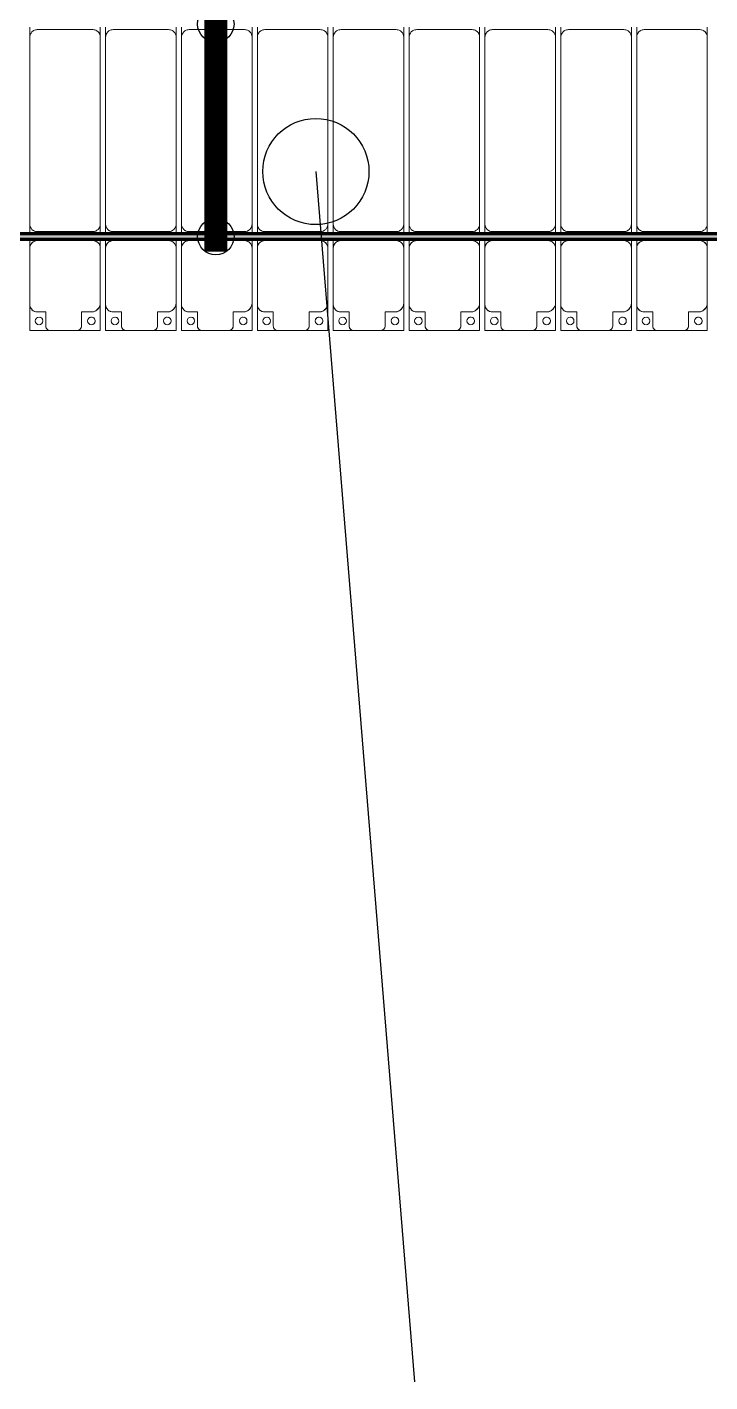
# Model space of a CAD drawing. Header units: millimetres. Extents: x -291190 to 146725, y 19759 to 185158.
# Drawn here: x 5577 to 10077, y 76867 to 85792 of the extents above; entities that cross this region are included whole.
import ezdxf

# ---------------------------------------------------------------- set-up
doc = ezdxf.new("R2010")
doc.units = ezdxf.units.MM
doc.layers.add('A-GENM', color=13, linetype='Continuous', lineweight=9)
doc.layers.add('S-BEAM', color=12, linetype='Continuous', lineweight=9)
for name, color, linetype in [('GC-BICH NEO', 6, 'Continuous'), ('GC-DAY NEO', 5, 'Continuous'), ('GC-HOP 40x60 GIA CUONG', 1, 'Continuous')]:
    doc.layers.add(name, color=color, linetype=linetype)

# ---------------------------------------------------------------- blocks, each defined once
blk = doc.blocks.new('Dải phao đi lại kèm đỡ invester - DẢI PHAO ĐI LẠI-65799-KHUNG KẾT CẤU BÈ PIN 4')
at = {"layer": 'A-GENM', "color": 7}
for p, q in [((54758.4, 1312.2), (54911.8, 1312.2)), ((54758.4, 1129.7), (54758.4, 1312.2)), ((54758.4, 1312.2), (54758.4, 1129.7)), ((54911.8, 1312.2), (54758.4, 1312.2)), ((54881.8, 1282.2), (54881.8, 1189.7)), ((55088.2, 1312.2), (54911.8, 1312.2)), ((55088.2, 1312.2), (55223.4, 1312.2)), ((55223.4, 1312.2), (55088.2, 1312.2)), ((55118.2, 1189.7), (55118.2, 1282.2)), ((55223.4, 1312.2), (55223.4, 1139.7)), ((55223.4, 1139.7), (55223.4, 1312.2)), ((55258.4, 1312.2), (55411.8, 1312.2)), ((55258.4, 1129.7), (55258.4, 1312.2)), ((55258.4, 1312.2), (55258.4, 1129.7)), ((55411.8, 1312.2), (55258.4, 1312.2)), ((55381.8, 1282.2), (55381.8, 1189.7)), ((55588.2, 1312.2), (55411.8, 1312.2)), ((55588.2, 1312.2), (55723.4, 1312.2)), ((55723.4, 1312.2), (55588.2, 1312.2)), ((55618.2, 1189.7), (55618.2, 1282.2)), ((55723.4, 1312.2), (55723.4, 1139.7)), ((55723.4, 1139.7), (55723.4, 1312.2)), ((55758.4, 1312.2), (55911.8, 1312.2)), ((55758.4, 1129.7), (55758.4, 1312.2)), ((55758.4, 1312.2), (55758.4, 1129.7)), ((55911.8, 1312.2), (55758.4, 1312.2)), ((55881.8, 1282.2), (55881.8, 1189.7)), ((56088.2, 1312.2), (55911.8, 1312.2)), ((56088.2, 1312.2), (56223.4, 1312.2)), ((56223.4, 1312.2), (56088.2, 1312.2)), ((56118.2, 1189.7), (56118.2, 1282.2)), ((56223.4, 1312.2), (56223.4, 1139.7)), ((56223.4, 1139.7), (56223.4, 1312.2)), ((56258.4, 1312.2), (56411.8, 1312.2)), ((56258.4, 1129.7), (56258.4, 1312.2)), ((56258.4, 1312.2), (56258.4, 1129.7)), ((56411.8, 1312.2), (56258.4, 1312.2)), ((56381.8, 1282.2), (56381.8, 1189.7)), ((56588.2, 1312.2), (56411.8, 1312.2)), ((56588.2, 1312.2), (56723.4, 1312.2)), ((56723.4, 1312.2), (56588.2, 1312.2)), ((56618.2, 1189.7), (56618.2, 1282.2)), ((56723.4, 1312.2), (56723.4, 1139.7)), ((56723.4, 1139.7), (56723.4, 1312.2)), ((56758.4, 1312.2), (56911.8, 1312.2)), ((56758.4, 1129.7), (56758.4, 1312.2)), ((56758.4, 1312.2), (56758.4, 1129.7)), ((56911.8, 1312.2), (56758.4, 1312.2)), ((56881.8, 1282.2), (56881.8, 1189.7)), ((57088.2, 1312.2), (56911.8, 1312.2)), ((57088.2, 1312.2), (57223.4, 1312.2)), ((57223.4, 1312.2), (57088.2, 1312.2)), ((57118.2, 1189.7), (57118.2, 1282.2)), ((57223.4, 1312.2), (57223.4, 1139.7)), ((57223.4, 1139.7), (57223.4, 1312.2)), ((57258.4, 1312.2), (57411.8, 1312.2)), ((57258.4, 1129.7), (57258.4, 1312.2)), ((57258.4, 1312.2), (57258.4, 1129.7)), ((57411.8, 1312.2), (57258.4, 1312.2)), ((57381.8, 1282.2), (57381.8, 1189.7)), ((57588.2, 1312.2), (57411.8, 1312.2)), ((57588.2, 1312.2), (57723.4, 1312.2)), ((57723.4, 1312.2), (57588.2, 1312.2)), ((57618.2, 1189.7), (57618.2, 1282.2)), ((57723.4, 1312.2), (57723.4, 1139.7)), ((57723.4, 1139.7), (57723.4, 1312.2)), ((57758.4, 1312.2), (57911.8, 1312.2)), ((57758.4, 1129.7), (57758.4, 1312.2)), ((57758.4, 1312.2), (57758.4, 1129.7)), ((57911.8, 1312.2), (57758.4, 1312.2)), ((57881.8, 1282.2), (57881.8, 1189.7)), ((58088.2, 1312.2), (57911.8, 1312.2)), ((58088.2, 1312.2), (58223.4, 1312.2)), ((58223.4, 1312.2), (58088.2, 1312.2)), ((58118.2, 1189.7), (58118.2, 1282.2)), ((58223.4, 1312.2), (58223.4, 1139.7)), ((58223.4, 1139.7), (58223.4, 1312.2)), ((58258.4, 1312.2), (58411.8, 1312.2)), ((58258.4, 1129.7), (58258.4, 1312.2)), ((58258.4, 1312.2), (58258.4, 1129.7)), ((58411.8, 1312.2), (58258.4, 1312.2)), ((58381.8, 1282.2), (58381.8, 1189.7)), ((58588.2, 1312.2), (58411.8, 1312.2)), ((58588.2, 1312.2), (58723.4, 1312.2)), ((58723.4, 1312.2), (58588.2, 1312.2)), ((58618.2, 1189.7), (58618.2, 1282.2)), ((58723.4, 1312.2), (58723.4, 1139.7)), ((58723.4, 1139.7), (58723.4, 1312.2)), ((58758.4, 1312.2), (58911.8, 1312.2)), ((58758.4, 1129.7), (58758.4, 1312.2)), ((58758.4, 1312.2), (58758.4, 1129.7)), ((58911.8, 1312.2), (58758.4, 1312.2)), ((58881.8, 1282.2), (58881.8, 1189.7)), ((59088.2, 1312.2), (58911.8, 1312.2)), ((59088.2, 1312.2), (59223.4, 1312.2)), ((59223.4, 1312.2), (59088.2, 1312.2)), ((59118.2, 1189.7), (59118.2, 1282.2)), ((59223.4, 1312.2), (59223.4, 1139.7)), ((59223.4, 1139.7), (59223.4, 1312.2)), ((54881.8, 1189.7), (54818.4, 1189.7)), ((55173.4, 1189.7), (55118.2, 1189.7)), ((55381.8, 1189.7), (55318.4, 1189.7)), ((55673.4, 1189.7), (55618.2, 1189.7)), ((55881.8, 1189.7), (55818.4, 1189.7)), ((56173.4, 1189.7), (56118.2, 1189.7)), ((56381.8, 1189.7), (56318.4, 1189.7)), ((56673.4, 1189.7), (56618.2, 1189.7)), ((56881.8, 1189.7), (56818.4, 1189.7)), ((57173.4, 1189.7), (57118.2, 1189.7)), ((57381.8, 1189.7), (57318.4, 1189.7)), ((57673.4, 1189.7), (57618.2, 1189.7)), ((57881.8, 1189.7), (57818.4, 1189.7)), ((58173.4, 1189.7), (58118.2, 1189.7)), ((58381.8, 1189.7), (58318.4, 1189.7)), ((58673.4, 1189.7), (58618.2, 1189.7)), ((58881.8, 1189.7), (58818.4, 1189.7)), ((59173.4, 1189.7), (59118.2, 1189.7)), ((54758.4, 1129.7), (54758.4, 769.7)), ((55223.4, 769.7), (55223.4, 1139.7)), ((55258.4, 1129.7), (55258.4, 769.7)), ((55723.4, 769.7), (55723.4, 1139.7)), ((55758.4, 1129.7), (55758.4, 769.7)), ((56223.4, 769.7), (56223.4, 1139.7)), ((56258.4, 1129.7), (56258.4, 769.7)), ((56723.4, 769.7), (56723.4, 1139.7)), ((56758.4, 1129.7), (56758.4, 769.7)), ((57223.4, 769.7), (57223.4, 1139.7)), ((57258.4, 1129.7), (57258.4, 769.7)), ((57723.4, 769.7), (57723.4, 1139.7)), ((57758.4, 1129.7), (57758.4, 769.7)), ((58223.4, 769.7), (58223.4, 1139.7)), ((58258.4, 1129.7), (58258.4, 769.7)), ((58723.4, 769.7), (58723.4, 1139.7)), ((58758.4, 1129.7), (58758.4, 769.7)), ((59223.4, 769.7), (59223.4, 1139.7)), ((54758.4, 712.9), (54758.4, 769.7)), ((54758.4, 712.9), (54758.4, 769.7)), ((54808.4, 719.7), (55173.4, 719.7)), ((55223.4, 769.7), (55223.4, 712.9)), ((55223.4, 769.7), (55223.4, 712.9)), ((55258.4, 712.9), (55258.4, 769.7)), ((55258.4, 712.9), (55258.4, 769.7)), ((55308.4, 719.7), (55673.4, 719.7)), ((55723.4, 769.7), (55723.4, 712.9)), ((55723.4, 769.7), (55723.4, 712.9)), ((55758.4, 712.9), (55758.4, 769.7)), ((55758.4, 712.9), (55758.4, 769.7)), ((55808.4, 719.7), (56173.4, 719.7)), ((56223.4, 769.7), (56223.4, 712.9)), ((56223.4, 769.7), (56223.4, 712.9)), ((56258.4, 712.9), (56258.4, 769.7)), ((56258.4, 712.9), (56258.4, 769.7)), ((56308.4, 719.7), (56673.4, 719.7)), ((56723.4, 769.7), (56723.4, 712.9)), ((56723.4, 769.7), (56723.4, 712.9)), ((56758.4, 712.9), (56758.4, 769.7)), ((56758.4, 712.9), (56758.4, 769.7)), ((56808.4, 719.7), (57173.4, 719.7)), ((57223.4, 769.7), (57223.4, 712.9)), ((57223.4, 769.7), (57223.4, 712.9)), ((57258.4, 712.9), (57258.4, 769.7)), ((57258.4, 712.9), (57258.4, 769.7)), ((57308.4, 719.7), (57673.4, 719.7)), ((57723.4, 769.7), (57723.4, 712.9)), ((57723.4, 769.7), (57723.4, 712.9)), ((57758.4, 712.9), (57758.4, 769.7)), ((57758.4, 712.9), (57758.4, 769.7)), ((57808.4, 719.7), (58173.4, 719.7)), ((58223.4, 769.7), (58223.4, 712.9)), ((58223.4, 769.7), (58223.4, 712.9)), ((58258.4, 712.9), (58258.4, 769.7)), ((58258.4, 712.9), (58258.4, 769.7)), ((58308.4, 719.7), (58673.4, 719.7)), ((58723.4, 769.7), (58723.4, 712.9)), ((58723.4, 769.7), (58723.4, 712.9)), ((58758.4, 712.9), (58758.4, 769.7)), ((58758.4, 712.9), (58758.4, 769.7)), ((58808.4, 719.7), (59173.4, 719.7)), ((59223.4, 769.7), (59223.4, 712.9)), ((59223.4, 769.7), (59223.4, 712.9)), ((54758.4, 610.3), (54758.4, 672.9)), ((54758.4, 610.3), (54758.4, 672.9)), ((55173.4, 660.3), (54808.4, 660.3)), ((55223.4, 672.9), (55223.4, 610.3)), ((55223.4, 672.9), (55223.4, 610.3)), ((55258.4, 610.3), (55258.4, 672.9)), ((55258.4, 610.3), (55258.4, 672.9)), ((55673.4, 660.3), (55308.4, 660.3)), ((55723.4, 672.9), (55723.4, 610.3)), ((55723.4, 672.9), (55723.4, 610.3)), ((55758.4, 610.3), (55758.4, 672.9)), ((55758.4, 610.3), (55758.4, 672.9)), ((56173.4, 660.3), (55808.4, 660.3)), ((56223.4, 672.9), (56223.4, 610.3)), ((56223.4, 672.9), (56223.4, 610.3)), ((56258.4, 610.3), (56258.4, 672.9)), ((56258.4, 610.3), (56258.4, 672.9)), ((56673.4, 660.3), (56308.4, 660.3)), ((56723.4, 672.9), (56723.4, 610.3)), ((56723.4, 672.9), (56723.4, 610.3)), ((56758.4, 610.3), (56758.4, 672.9)), ((56758.4, 610.3), (56758.4, 672.9)), ((57173.4, 660.3), (56808.4, 660.3)), ((57223.4, 672.9), (57223.4, 610.3)), ((57223.4, 672.9), (57223.4, 610.3)), ((57258.4, 610.3), (57258.4, 672.9)), ((57258.4, 610.3), (57258.4, 672.9)), ((57673.4, 660.3), (57308.4, 660.3)), ((57723.4, 672.9), (57723.4, 610.3)), ((57723.4, 672.9), (57723.4, 610.3)), ((57758.4, 610.3), (57758.4, 672.9)), ((57758.4, 610.3), (57758.4, 672.9)), ((58173.4, 660.3), (57808.4, 660.3)), ((58223.4, 672.9), (58223.4, 610.3)), ((58223.4, 672.9), (58223.4, 610.3)), ((58258.4, 610.3), (58258.4, 672.9)), ((58258.4, 610.3), (58258.4, 672.9)), ((58673.4, 660.3), (58308.4, 660.3)), ((58723.4, 672.9), (58723.4, 610.3)), ((58723.4, 672.9), (58723.4, 610.3)), ((58758.4, 610.3), (58758.4, 672.9)), ((58758.4, 610.3), (58758.4, 672.9)), ((59173.4, 660.3), (58808.4, 660.3)), ((59223.4, 672.9), (59223.4, 610.3)), ((59223.4, 672.9), (59223.4, 610.3)), ((54758.4, 610.3), (54758.4, -620.3)), ((55223.4, -620.3), (55223.4, 610.3)), ((55258.4, 610.3), (55258.4, -620.3)), ((55723.4, -620.3), (55723.4, 610.3)), ((55758.4, 610.3), (55758.4, -620.3)), ((56223.4, -620.3), (56223.4, 610.3)), ((56258.4, 610.3), (56258.4, -620.3)), ((56723.4, -620.3), (56723.4, 610.3)), ((56758.4, 610.3), (56758.4, -620.3)), ((57223.4, -620.3), (57223.4, 610.3)), ((57258.4, 610.3), (57258.4, -620.3)), ((57723.4, -620.3), (57723.4, 610.3)), ((57758.4, 610.3), (57758.4, -620.3)), ((58223.4, -620.3), (58223.4, 610.3)), ((58258.4, 610.3), (58258.4, -620.3)), ((58723.4, -620.3), (58723.4, 610.3)), ((58758.4, 610.3), (58758.4, -620.3)), ((59223.4, -620.3), (59223.4, 610.3)), ((54758.4, -687.1), (54758.4, -620.3)), ((54758.4, -687.1), (54758.4, -620.3)), ((55223.4, -620.3), (55223.4, -687.1)), ((55223.4, -620.3), (55223.4, -687.1)), ((55258.4, -687.1), (55258.4, -620.3)), ((55258.4, -687.1), (55258.4, -620.3)), ((55723.4, -620.3), (55723.4, -687.1)), ((55723.4, -620.3), (55723.4, -687.1)), ((55758.4, -687.1), (55758.4, -620.3)), ((55758.4, -687.1), (55758.4, -620.3)), ((56223.4, -620.3), (56223.4, -687.1)), ((56223.4, -620.3), (56223.4, -687.1)), ((56258.4, -687.1), (56258.4, -620.3)), ((56258.4, -687.1), (56258.4, -620.3)), ((56723.4, -620.3), (56723.4, -687.1)), ((56723.4, -620.3), (56723.4, -687.1)), ((56758.4, -687.1), (56758.4, -620.3)), ((56758.4, -687.1), (56758.4, -620.3)), ((57223.4, -620.3), (57223.4, -687.1)), ((57223.4, -620.3), (57223.4, -687.1)), ((57258.4, -687.1), (57258.4, -620.3)), ((57258.4, -687.1), (57258.4, -620.3)), ((57723.4, -620.3), (57723.4, -687.1)), ((57723.4, -620.3), (57723.4, -687.1)), ((57758.4, -687.1), (57758.4, -620.3)), ((57758.4, -687.1), (57758.4, -620.3)), ((58223.4, -620.3), (58223.4, -687.1)), ((58223.4, -620.3), (58223.4, -687.1)), ((58258.4, -687.1), (58258.4, -620.3)), ((58258.4, -687.1), (58258.4, -620.3)), ((58723.4, -620.3), (58723.4, -687.1)), ((58723.4, -620.3), (58723.4, -687.1)), ((58758.4, -687.1), (58758.4, -620.3)), ((58758.4, -687.1), (58758.4, -620.3)), ((59223.4, -620.3), (59223.4, -687.1)), ((59223.4, -620.3), (59223.4, -687.1)), ((54808.4, -670.3), (55173.4, -670.3)), ((55308.4, -670.3), (55673.4, -670.3)), ((55808.4, -670.3), (56173.4, -670.3)), ((56308.4, -670.3), (56673.4, -670.3)), ((56808.4, -670.3), (57173.4, -670.3)), ((57308.4, -670.3), (57673.4, -670.3)), ((57808.4, -670.3), (58173.4, -670.3)), ((58308.4, -670.3), (58673.4, -670.3)), ((58808.4, -670.3), (59173.4, -670.3))]:
    blk.add_line(p, q, dxfattribs=at)
for centre, radius, start, end in [((54816.8, 1248.6), 25, 90, 270), ((54816.8, 1248.6), 25, 90, 255), ((54816.8, 1248.6), 25, 270, 90), ((54816.8, 1248.6), 25, 0, 90), ((54911.8, 1282.2), 30, 90, 180), ((54911.8, 1282.2), 30, 105, 165), ((54911.8, 1282.2), 30, 135, 165), ((54911.8, 1282.2), 30, 135, 165), ((54911.8, 1282.2), 30, 105, 120), ((54911.8, 1282.2), 30, 105, 120), ((55088.2, 1282.2), 30, 360, 90), ((55088.2, 1282.2), 30, 60, 75), ((55088.2, 1282.2), 30, 15, 75), ((55088.2, 1282.2), 30, 60, 75), ((55088.2, 1282.2), 30, 15, 30), ((55088.2, 1282.2), 30, 15, 30), ((55161.8, 1248.6), 25, 90, 270), ((55161.8, 1248.6), 25, 90, 180), ((55161.8, 1248.6), 25, 270, 90), ((55161.8, 1248.6), 25, 270, 90), ((55316.8, 1248.6), 25, 90, 270), ((55316.8, 1248.6), 25, 90, 255), ((55316.8, 1248.6), 25, 270, 90), ((55316.8, 1248.6), 25, 0, 90), ((55411.8, 1282.2), 30, 90, 180), ((55411.8, 1282.2), 30, 105, 165), ((55411.8, 1282.2), 30, 135, 165), ((55411.8, 1282.2), 30, 135, 165), ((55411.8, 1282.2), 30, 105, 120), ((55411.8, 1282.2), 30, 105, 120), ((55588.2, 1282.2), 30, 360, 90), ((55588.2, 1282.2), 30, 60, 75), ((55588.2, 1282.2), 30, 15, 75), ((55588.2, 1282.2), 30, 60, 75), ((55588.2, 1282.2), 30, 15, 30), ((55588.2, 1282.2), 30, 15, 30), ((55661.8, 1248.6), 25, 90, 270), ((55661.8, 1248.6), 25, 90, 180), ((55661.8, 1248.6), 25, 270, 90), ((55661.8, 1248.6), 25, 270, 90), ((55816.8, 1248.6), 25, 90, 270), ((55816.8, 1248.6), 25, 90, 255), ((55816.8, 1248.6), 25, 270, 90), ((55816.8, 1248.6), 25, 0, 90), ((55911.8, 1282.2), 30, 90, 180), ((55911.8, 1282.2), 30, 105, 165), ((55911.8, 1282.2), 30, 135, 165), ((55911.8, 1282.2), 30, 135, 165), ((55911.8, 1282.2), 30, 105, 120), ((55911.8, 1282.2), 30, 105, 120), ((56088.2, 1282.2), 30, 360, 90), ((56088.2, 1282.2), 30, 60, 75), ((56088.2, 1282.2), 30, 15, 75), ((56088.2, 1282.2), 30, 60, 75), ((56088.2, 1282.2), 30, 15, 30), ((56088.2, 1282.2), 30, 15, 30), ((56161.8, 1248.6), 25, 90, 270), ((56161.8, 1248.6), 25, 90, 180), ((56161.8, 1248.6), 25, 270, 90), ((56161.8, 1248.6), 25, 270, 90), ((56316.8, 1248.6), 25, 90, 270), ((56316.8, 1248.6), 25, 90, 255), ((56316.8, 1248.6), 25, 270, 90), ((56316.8, 1248.6), 25, 0, 90), ((56411.8, 1282.2), 30, 90, 180), ((56411.8, 1282.2), 30, 105, 165), ((56411.8, 1282.2), 30, 135, 165), ((56411.8, 1282.2), 30, 135, 165), ((56411.8, 1282.2), 30, 105, 120), ((56411.8, 1282.2), 30, 105, 120), ((56588.2, 1282.2), 30, 360, 90), ((56588.2, 1282.2), 30, 60, 75), ((56588.2, 1282.2), 30, 15, 75), ((56588.2, 1282.2), 30, 60, 75), ((56588.2, 1282.2), 30, 15, 30), ((56588.2, 1282.2), 30, 15, 30), ((56661.8, 1248.6), 25, 90, 270), ((56661.8, 1248.6), 25, 90, 180), ((56661.8, 1248.6), 25, 270, 90), ((56661.8, 1248.6), 25, 270, 90), ((56816.8, 1248.6), 25, 90, 270), ((56816.8, 1248.6), 25, 90, 255), ((56816.8, 1248.6), 25, 270, 90), ((56816.8, 1248.6), 25, 0, 90), ((56911.8, 1282.2), 30, 90, 180), ((56911.8, 1282.2), 30, 105, 165), ((56911.8, 1282.2), 30, 135, 165), ((56911.8, 1282.2), 30, 135, 165), ((56911.8, 1282.2), 30, 105, 120), ((56911.8, 1282.2), 30, 105, 120), ((57088.2, 1282.2), 30, 360, 90), ((57088.2, 1282.2), 30, 60, 75), ((57088.2, 1282.2), 30, 15, 75), ((57088.2, 1282.2), 30, 60, 75), ((57088.2, 1282.2), 30, 15, 30), ((57088.2, 1282.2), 30, 15, 30), ((57161.8, 1248.6), 25, 90, 270), ((57161.8, 1248.6), 25, 90, 180), ((57161.8, 1248.6), 25, 270, 90), ((57161.8, 1248.6), 25, 270, 90), ((57316.8, 1248.6), 25, 90, 270), ((57316.8, 1248.6), 25, 90, 255), ((57316.8, 1248.6), 25, 270, 90), ((57316.8, 1248.6), 25, 0, 90), ((57411.8, 1282.2), 30, 90, 180), ((57411.8, 1282.2), 30, 105, 165), ((57411.8, 1282.2), 30, 135, 165), ((57411.8, 1282.2), 30, 135, 165), ((57411.8, 1282.2), 30, 105, 120), ((57411.8, 1282.2), 30, 105, 120), ((57588.2, 1282.2), 30, 360, 90), ((57588.2, 1282.2), 30, 60, 75), ((57588.2, 1282.2), 30, 15, 75), ((57588.2, 1282.2), 30, 60, 75), ((57588.2, 1282.2), 30, 15, 30), ((57588.2, 1282.2), 30, 15, 30), ((57661.8, 1248.6), 25, 90, 270), ((57661.8, 1248.6), 25, 90, 180), ((57661.8, 1248.6), 25, 270, 90), ((57661.8, 1248.6), 25, 270, 90), ((57816.8, 1248.6), 25, 90, 270), ((57816.8, 1248.6), 25, 90, 255), ((57816.8, 1248.6), 25, 270, 90), ((57816.8, 1248.6), 25, 0, 90), ((57911.8, 1282.2), 30, 90, 180), ((57911.8, 1282.2), 30, 105, 165), ((57911.8, 1282.2), 30, 135, 165), ((57911.8, 1282.2), 30, 135, 165), ((57911.8, 1282.2), 30, 105, 120), ((57911.8, 1282.2), 30, 105, 120), ((58088.2, 1282.2), 30, 360, 90), ((58088.2, 1282.2), 30, 60, 75), ((58088.2, 1282.2), 30, 15, 75), ((58088.2, 1282.2), 30, 60, 75), ((58088.2, 1282.2), 30, 15, 30), ((58088.2, 1282.2), 30, 15, 30), ((58161.8, 1248.6), 25, 90, 270), ((58161.8, 1248.6), 25, 90, 180), ((58161.8, 1248.6), 25, 270, 90), ((58161.8, 1248.6), 25, 270, 90), ((58316.8, 1248.6), 25, 90, 270), ((58316.8, 1248.6), 25, 90, 255), ((58316.8, 1248.6), 25, 270, 90), ((58316.8, 1248.6), 25, 0, 90), ((58411.8, 1282.2), 30, 90, 180), ((58411.8, 1282.2), 30, 105, 165), ((58411.8, 1282.2), 30, 135, 165), ((58411.8, 1282.2), 30, 135, 165), ((58411.8, 1282.2), 30, 105, 120), ((58411.8, 1282.2), 30, 105, 120), ((58588.2, 1282.2), 30, 360, 90), ((58588.2, 1282.2), 30, 60, 75), ((58588.2, 1282.2), 30, 15, 75), ((58588.2, 1282.2), 30, 60, 75), ((58588.2, 1282.2), 30, 15, 30), ((58588.2, 1282.2), 30, 15, 30), ((58661.8, 1248.6), 25, 90, 270), ((58661.8, 1248.6), 25, 90, 180), ((58661.8, 1248.6), 25, 270, 90), ((58661.8, 1248.6), 25, 270, 90), ((58816.8, 1248.6), 25, 90, 270), ((58816.8, 1248.6), 25, 90, 255), ((58816.8, 1248.6), 25, 270, 90), ((58816.8, 1248.6), 25, 0, 90), ((58911.8, 1282.2), 30, 90, 180), ((58911.8, 1282.2), 30, 105, 165), ((58911.8, 1282.2), 30, 135, 165), ((58911.8, 1282.2), 30, 135, 165), ((58911.8, 1282.2), 30, 105, 120), ((58911.8, 1282.2), 30, 105, 120), ((59088.2, 1282.2), 30, 360, 90), ((59088.2, 1282.2), 30, 60, 75), ((59088.2, 1282.2), 30, 15, 75), ((59088.2, 1282.2), 30, 60, 75), ((59088.2, 1282.2), 30, 15, 30), ((59088.2, 1282.2), 30, 15, 30), ((59161.8, 1248.6), 25, 90, 270), ((59161.8, 1248.6), 25, 90, 180), ((59161.8, 1248.6), 25, 270, 90), ((59161.8, 1248.6), 25, 270, 90), ((54818.4, 1129.7), 60, 90, 180), ((54818.4, 1129.7), 60, 90, 150), ((54818.4, 1129.7), 60, 135, 150), ((54818.4, 1129.7), 60, 135, 150), ((54816.8, 1248.6), 25, 270, 285), ((54816.8, 1248.6), 25, 300, 345), ((55161.8, 1248.6), 25, 195, 255), ((55173.4, 1139.7), 50, 0, 90), ((55173.4, 1139.7), 50, 45, 90), ((55173.4, 1139.7), 50, 15, 90), ((55173.4, 1139.7), 50, 45, 90), ((55318.4, 1129.7), 60, 90, 180), ((55318.4, 1129.7), 60, 90, 150), ((55318.4, 1129.7), 60, 135, 150), ((55318.4, 1129.7), 60, 135, 150), ((55316.8, 1248.6), 25, 270, 285), ((55316.8, 1248.6), 25, 300, 345), ((55661.8, 1248.6), 25, 195, 255), ((55661.8, 1248.6), 25, 262.31053, 270), ((55673.4, 1139.7), 50, 0, 90), ((55673.4, 1139.7), 50, 45, 90), ((55673.4, 1139.7), 50, 15, 90), ((55673.4, 1139.7), 50, 45, 90), ((55818.4, 1129.7), 60, 90, 180), ((55818.4, 1129.7), 60, 90, 150), ((55818.4, 1129.7), 60, 135, 150), ((55818.4, 1129.7), 60, 135, 150), ((55816.8, 1248.6), 25, 270, 285), ((55816.8, 1248.6), 25, 300, 345), ((56161.8, 1248.6), 25, 195, 255), ((56173.4, 1139.7), 50, 0, 90), ((56173.4, 1139.7), 50, 45, 90), ((56173.4, 1139.7), 50, 15, 90), ((56173.4, 1139.7), 50, 45, 90), ((56318.4, 1129.7), 60, 90, 180), ((56318.4, 1129.7), 60, 90, 150), ((56318.4, 1129.7), 60, 135, 150), ((56318.4, 1129.7), 60, 135, 150), ((56316.8, 1248.6), 25, 270, 285), ((56316.8, 1248.6), 25, 300, 345), ((56661.8, 1248.6), 25, 195, 255), ((56673.4, 1139.7), 50, 0, 90), ((56673.4, 1139.7), 50, 45, 90), ((56673.4, 1139.7), 50, 15, 90), ((56673.4, 1139.7), 50, 45, 90), ((56818.4, 1129.7), 60, 90, 180), ((56818.4, 1129.7), 60, 90, 150), ((56818.4, 1129.7), 60, 135, 150), ((56818.4, 1129.7), 60, 135, 150), ((56816.8, 1248.6), 25, 270, 285), ((56816.8, 1248.6), 25, 300, 345), ((57161.8, 1248.6), 25, 195, 255), ((57173.4, 1139.7), 50, 0, 90), ((57173.4, 1139.7), 50, 45, 90), ((57173.4, 1139.7), 50, 15, 90), ((57173.4, 1139.7), 50, 45, 90), ((57318.4, 1129.7), 60, 90, 180), ((57318.4, 1129.7), 60, 90, 150), ((57318.4, 1129.7), 60, 135, 150), ((57318.4, 1129.7), 60, 135, 150), ((57316.8, 1248.6), 25, 270, 285), ((57316.8, 1248.6), 25, 300, 345), ((57661.8, 1248.6), 25, 195, 255), ((57673.4, 1139.7), 50, 0, 90), ((57673.4, 1139.7), 50, 45, 90), ((57673.4, 1139.7), 50, 15, 90), ((57673.4, 1139.7), 50, 45, 90), ((57818.4, 1129.7), 60, 90, 180), ((57818.4, 1129.7), 60, 90, 150), ((57818.4, 1129.7), 60, 135, 150), ((57818.4, 1129.7), 60, 135, 150), ((57816.8, 1248.6), 25, 270, 285), ((57816.8, 1248.6), 25, 300, 345), ((58161.8, 1248.6), 25, 195, 255), ((58173.4, 1139.7), 50, 0, 90), ((58173.4, 1139.7), 50, 45, 90), ((58173.4, 1139.7), 50, 15, 90), ((58173.4, 1139.7), 50, 45, 90), ((58318.4, 1129.7), 60, 90, 180), ((58318.4, 1129.7), 60, 90, 150), ((58318.4, 1129.7), 60, 135, 150), ((58318.4, 1129.7), 60, 135, 150), ((58316.8, 1248.6), 25, 270, 285), ((58316.8, 1248.6), 25, 300, 345), ((58661.8, 1248.6), 25, 195, 255), ((58673.4, 1139.7), 50, 0, 90), ((58673.4, 1139.7), 50, 45, 90), ((58673.4, 1139.7), 50, 15, 90), ((58673.4, 1139.7), 50, 45, 90), ((58818.4, 1129.7), 60, 90, 180), ((58818.4, 1129.7), 60, 90, 150), ((58818.4, 1129.7), 60, 135, 150), ((58818.4, 1129.7), 60, 135, 150), ((58816.8, 1248.6), 25, 270, 285), ((58816.8, 1248.6), 25, 300, 345), ((59161.8, 1248.6), 25, 195, 255), ((59173.4, 1139.7), 50, 0, 90), ((59173.4, 1139.7), 50, 45, 90), ((59173.4, 1139.7), 50, 15, 90), ((59173.4, 1139.7), 50, 45, 90), ((54808.4, 769.7), 50, 180, 270), ((54808.4, 769.7), 50, 195, 270), ((55173.4, 769.7), 50, 270, 0), ((55173.4, 769.7), 50, 270, 345), ((55308.4, 769.7), 50, 180, 270), ((55308.4, 769.7), 50, 195, 270), ((55673.4, 769.7), 50, 270, 0), ((55673.4, 769.7), 50, 270, 345), ((55808.4, 769.7), 50, 180, 270), ((55808.4, 769.7), 50, 195, 270), ((56173.4, 769.7), 50, 270, 0), ((56173.4, 769.7), 50, 270, 345), ((56308.4, 769.7), 50, 180, 270), ((56308.4, 769.7), 50, 195, 270), ((56673.4, 769.7), 50, 270, 0), ((56673.4, 769.7), 50, 270, 345), ((56808.4, 769.7), 50, 180, 270), ((56808.4, 769.7), 50, 195, 270), ((57173.4, 769.7), 50, 270, 0), ((57173.4, 769.7), 50, 270, 345), ((57308.4, 769.7), 50, 180, 270), ((57308.4, 769.7), 50, 195, 270), ((57673.4, 769.7), 50, 270, 0), ((57673.4, 769.7), 50, 270, 345), ((57808.4, 769.7), 50, 180, 270), ((57808.4, 769.7), 50, 195, 270), ((58173.4, 769.7), 50, 270, 0), ((58173.4, 769.7), 50, 270, 345), ((58308.4, 769.7), 50, 180, 270), ((58308.4, 769.7), 50, 195, 270), ((58673.4, 769.7), 50, 270, 0), ((58673.4, 769.7), 50, 270, 345), ((58808.4, 769.7), 50, 180, 270), ((58808.4, 769.7), 50, 195, 270), ((59173.4, 769.7), 50, 270, 0), ((59173.4, 769.7), 50, 270, 345), ((54808.4, 610.3), 50, 90, 180), ((54808.4, 610.3), 50, 150, 180), ((54808.4, 610.3), 50, 105, 120), ((55173.4, 610.3), 50, 360, 90), ((55173.4, 610.3), 50, 60, 90), ((55173.4, 610.3), 50, 15, 30), ((55308.4, 610.3), 50, 90, 180), ((55308.4, 610.3), 50, 150, 180), ((55308.4, 610.3), 50, 105, 120), ((55673.4, 610.3), 50, 360, 90), ((55673.4, 610.3), 50, 60, 90), ((55673.4, 610.3), 50, 15, 30), ((55808.4, 610.3), 50, 90, 180), ((55808.4, 610.3), 50, 150, 180), ((55808.4, 610.3), 50, 105, 120), ((56173.4, 610.3), 50, 360, 90), ((56173.4, 610.3), 50, 60, 90), ((56173.4, 610.3), 50, 15, 30), ((56308.4, 610.3), 50, 90, 180), ((56308.4, 610.3), 50, 150, 180), ((56308.4, 610.3), 50, 105, 120), ((56673.4, 610.3), 50, 360, 90), ((56673.4, 610.3), 50, 60, 90), ((56673.4, 610.3), 50, 15, 30), ((56808.4, 610.3), 50, 90, 180), ((56808.4, 610.3), 50, 150, 180), ((56808.4, 610.3), 50, 105, 120), ((57173.4, 610.3), 50, 360, 90), ((57173.4, 610.3), 50, 60, 90), ((57173.4, 610.3), 50, 15, 30), ((57308.4, 610.3), 50, 90, 180), ((57308.4, 610.3), 50, 150, 180), ((57308.4, 610.3), 50, 105, 120), ((57673.4, 610.3), 50, 360, 90), ((57673.4, 610.3), 50, 60, 90), ((57673.4, 610.3), 50, 15, 30), ((57808.4, 610.3), 50, 90, 180), ((57808.4, 610.3), 50, 150, 180), ((57808.4, 610.3), 50, 105, 120), ((58173.4, 610.3), 50, 360, 90), ((58173.4, 610.3), 50, 60, 90), ((58173.4, 610.3), 50, 15, 30), ((58308.4, 610.3), 50, 90, 180), ((58308.4, 610.3), 50, 150, 180), ((58308.4, 610.3), 50, 105, 120), ((58673.4, 610.3), 50, 360, 90), ((58673.4, 610.3), 50, 60, 90), ((58673.4, 610.3), 50, 15, 30), ((58808.4, 610.3), 50, 90, 180), ((58808.4, 610.3), 50, 150, 180), ((58808.4, 610.3), 50, 105, 120), ((59173.4, 610.3), 50, 360, 90), ((59173.4, 610.3), 50, 60, 90), ((59173.4, 610.3), 50, 15, 30), ((54808.4, -620.3), 50, 180, 270), ((55173.4, -620.3), 50, 270, 0), ((55173.4, -620.3), 50, 330, 0), ((55308.4, -620.3), 50, 180, 270), ((55673.4, -620.3), 50, 270, 0), ((55673.4, -620.3), 50, 330, 0), ((55808.4, -620.3), 50, 180, 270), ((56173.4, -620.3), 50, 270, 0), ((56173.4, -620.3), 50, 330, 0), ((56308.4, -620.3), 50, 180, 270), ((56673.4, -620.3), 50, 270, 0), ((56673.4, -620.3), 50, 330, 0), ((56808.4, -620.3), 50, 180, 270), ((57173.4, -620.3), 50, 270, 0), ((57173.4, -620.3), 50, 330, 0), ((57308.4, -620.3), 50, 180, 270), ((57673.4, -620.3), 50, 270, 0), ((57673.4, -620.3), 50, 330, 0), ((57808.4, -620.3), 50, 180, 270), ((58173.4, -620.3), 50, 270, 0), ((58173.4, -620.3), 50, 330, 0), ((58308.4, -620.3), 50, 180, 270), ((58673.4, -620.3), 50, 270, 0), ((58673.4, -620.3), 50, 330, 0), ((58808.4, -620.3), 50, 180, 270), ((59173.4, -620.3), 50, 270, 0), ((59173.4, -620.3), 50, 330, 0), ((54808.4, -620.3), 50, 195, 210), ((54808.4, -620.3), 50, 240, 270), ((55173.4, -620.3), 50, 270, 300), ((55308.4, -620.3), 50, 195, 210), ((55308.4, -620.3), 50, 240, 270), ((55673.4, -620.3), 50, 270, 300), ((55808.4, -620.3), 50, 195, 210), ((55808.4, -620.3), 50, 240, 270), ((56173.4, -620.3), 50, 270, 300), ((56308.4, -620.3), 50, 195, 210), ((56308.4, -620.3), 50, 240, 270), ((56673.4, -620.3), 50, 270, 300), ((56808.4, -620.3), 50, 195, 210), ((56808.4, -620.3), 50, 240, 270), ((57173.4, -620.3), 50, 270, 300), ((57308.4, -620.3), 50, 195, 210), ((57308.4, -620.3), 50, 240, 270), ((57673.4, -620.3), 50, 270, 300), ((57808.4, -620.3), 50, 195, 210), ((57808.4, -620.3), 50, 240, 270), ((58173.4, -620.3), 50, 270, 300), ((58308.4, -620.3), 50, 195, 210), ((58308.4, -620.3), 50, 240, 270), ((58673.4, -620.3), 50, 270, 300), ((58808.4, -620.3), 50, 195, 210), ((58808.4, -620.3), 50, 240, 270), ((59173.4, -620.3), 50, 270, 300)]:
    blk.add_arc(centre, radius, start, end, dxfattribs=at)
blk = doc.blocks.new('Dầm C52 - Dầm C52-V25-KHUNG KẾT CẤU BÈ PIN 4')
at = {"layer": 'S-BEAM', "lineweight": 140}
blk.add_hatch(color=1, dxfattribs=at).paths.add_polyline_path([(-173700.3, 20), (-174539.9, 20), (-174539.9, -20), (174539.9, -20), (174539.9, 20), (-172791.8, 20)])
at = {"layer": 'S-BEAM', "color": 1, "lineweight": 140}
for p, q in [((-174539.9, 20), (174539.9, 20)), ((174539.9, -20), (-174539.9, -20))]:
    blk.add_line(p, q, dxfattribs=at)

msp = doc.modelspace()

# ---------------------------------------------------------------- linework, layer by layer
at = {"layer": 'GC-BICH NEO'}
msp.add_circle((7479.9, 84840.2), 350, dxfattribs=at)
at = {"layer": 'GC-DAY NEO'}
msp.add_line((7479.9, 84840.2), (8130.7, 76866.7), dxfattribs=at)
at = {"layer": 'GC-HOP 40x60 GIA CUONG', "const_width": 150}
msp.add_lwpolyline([(6820.3, 84311.7), (6820.3, 99311.7)], dxfattribs=at)
at = {"layer": 'GC-HOP 40x60 GIA CUONG'}
for centre in [(6820.3, 85811.7), (6820.3, 84411.7)]:
    msp.add_circle(centre, 120, dxfattribs=at)

# ---------------------------------------------------------------- block references
at = {"layer": 'A-GENM', "color": 7, "rotation": 180}
msp.add_blockref('Dải phao đi lại kèm đỡ invester - DẢI PHAO ĐI LẠI-65799-KHUNG KẾT CẤU BÈ PIN 4', (64817.6, 85104.6), dxfattribs=at)
at = {"layer": 'S-BEAM', "color": 1, "lineweight": 140, "rotation": 180}
msp.add_blockref('Dầm C52 - Dầm C52-V25-KHUNG KẾT CẤU BÈ PIN 4', (-109123.8, 84411.7), dxfattribs=at)

doc.saveas('drawing.dxf')
